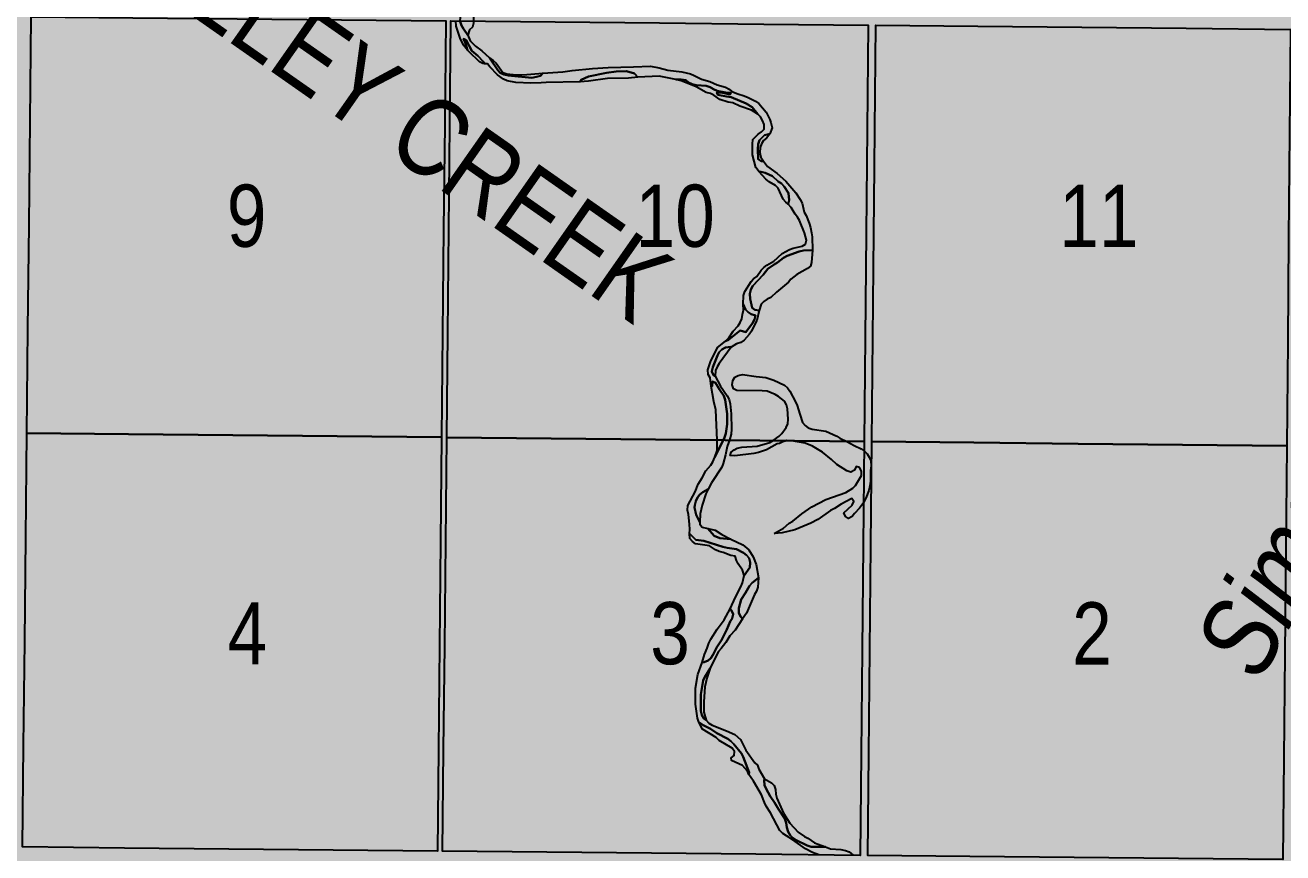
# Model space of a CAD drawing. Extents: x 403018 to 417191, y 6033193 to 6042673.
# Drawn here: x 413162 to 413323.8, y 6037274 to 6037380.5 of the extents above; entities that cross this region are included whole.
import ezdxf
from ezdxf.enums import TextEntityAlignment as Align

# ---------------------------------------------------------------- set-up
doc = ezdxf.new("R2010")
doc.units = 0
doc.header["$LTSCALE"] = 5
doc.linetypes.add('DASHED2', pattern=[9.525, 6.35, -3.175])
for name, color, linetype in [('L-TITLEDB-T', 4, 'Continuous'), ('Quarters', 8, 'Continuous'), ('RoadSeg', 57, 'DASHED2'), ('T-WATER', 160, 'Continuous'), ('T-WATER-T', 170, 'Continuous')]:
    doc.layers.add(name, color=color, linetype=linetype)
doc.layers.add('ROUTE-MAP-BACKGROUND-H', color=7, linetype='Continuous', true_color=0xf0ebff)
doc.styles.add('120', font='ARIALN.TTF', dxfattribs={"height": 13})
doc.styles.add('80L', font='ARIALN.TTF', dxfattribs={"height": 10})
doc.styles.add('TXT', font='ARIALN.TTF', dxfattribs={"height": 0.2})

msp = doc.modelspace()

# ---------------------------------------------------------------- hatches: boundary and pattern name
at = {"layer": 'ROUTE-MAP-BACKGROUND-H'}
h = msp.add_hatch(color=256, dxfattribs=at)
h.dxf.hatch_style = 1
h.paths.add_polyline_path([(412923.423, 6037807.465), (416092.9, 6037807.465), (416092.9, 6035965.758), (412923.423, 6035965.758)])

# ---------------------------------------------------------------- linework, layer by layer
at = {"layer": 'Quarters'}
for points in [[(413175.323, 6037327.891), (413162.24, 6037328.023), (413162.379, 6037341.414), (413162.519, 6037354.806), (413162.658, 6037368.198), (413162.797, 6037381.59), (413175.875, 6037381.458), (413189.288, 6037381.324), (413202.701, 6037381.189), (413216.114, 6037381.054), (413215.98, 6037367.663), (413215.845, 6037354.271), (413215.71, 6037340.88), (413215.576, 6037327.488), (413202.158, 6037327.623), (413188.741, 6037327.757), (413175.323, 6037327.891)], [(413270.059, 6037340.335), (413269.929, 6037326.944), (413256.508, 6037327.078), (413243.087, 6037327.213), (413229.666, 6037327.347), (413216.245, 6037327.482), (413216.38, 6037340.873), (413216.515, 6037354.265), (413216.649, 6037367.656), (413216.784, 6037381.048), (413230.2, 6037380.913), (413243.616, 6037380.778), (413257.031, 6037380.643), (413270.447, 6037380.509), (413270.318, 6037367.117), (413270.188, 6037353.726), (413270.059, 6037340.335)], [(413324.407, 6037339.788), (413324.282, 6037326.396), (413310.861, 6037326.532), (413297.441, 6037326.668), (413284.02, 6037326.803), (413270.933, 6037326.934), (413271.063, 6037340.325), (413271.192, 6037353.716), (413271.275, 6037362.246), (413271.322, 6037367.107), (413271.451, 6037380.499), (413284.532, 6037380.367), (413297.948, 6037380.232), (413311.364, 6037380.097), (413324.78, 6037379.961), (413324.655, 6037366.57), (413324.531, 6037353.179), (413324.407, 6037339.788)], [(413174.774, 6037274.659), (413161.687, 6037274.79), (413161.823, 6037287.847), (413161.962, 6037301.239), (413162.101, 6037314.631), (413162.24, 6037328.023), (413175.323, 6037327.891), (413188.741, 6037327.757), (413202.158, 6037327.623), (413215.576, 6037327.488), (413215.441, 6037314.097), (413215.307, 6037300.705), (413215.172, 6037287.314), (413215.041, 6037274.257), (413201.618, 6037274.391), (413188.197, 6037274.525), (413174.774, 6037274.659)], [(413269.541, 6037286.77), (413269.414, 6037273.714), (413255.988, 6037273.848), (413242.562, 6037273.982), (413229.136, 6037274.116), (413215.71, 6037274.25), (413215.841, 6037287.307), (413215.976, 6037300.699), (413216.111, 6037314.09), (413216.245, 6037327.482), (413229.666, 6037327.347), (413243.087, 6037327.213), (413256.508, 6037327.078), (413269.929, 6037326.944), (413269.8, 6037313.553), (413269.67, 6037300.161), (413269.541, 6037286.77)], [(413323.909, 6037286.222), (413323.788, 6037273.166), (413310.362, 6037273.303), (413296.936, 6037273.439), (413283.51, 6037273.573), (413270.419, 6037273.704), (413270.545, 6037286.76), (413270.674, 6037300.151), (413270.804, 6037313.543), (413270.933, 6037326.934), (413284.02, 6037326.803), (413297.441, 6037326.668), (413310.861, 6037326.532), (413324.282, 6037326.396), (413324.158, 6037313.005), (413324.034, 6037299.614), (413323.909, 6037286.222)]]:
    msp.add_lwpolyline(points, close=True, dxfattribs=at)
at = {"layer": 'T-WATER'}
for points in [[(413221.402, 6037387.023), (413221.367, 6037386.43), (413221.198, 6037385.932), (413220.227, 6037383.545), (413219.792, 6037382.606), (413219.704, 6037382.023), (413219.689, 6037381.018), (413219.695, 6037380.751), (413219.54, 6037380.24), (413219.169, 6037379.916), (413218.965, 6037379.205), (413218.379, 6037380.038), (413218.134, 6037380.468), (413217.955, 6037380.961), (413218.024, 6037381.544), (413218.17, 6037382.062), (413218.73, 6037383.496), (413219.488, 6037384.786), (413220.623, 6037386.366), (413221.402, 6037387.023)], [(413221.136, 6037375.547), (413220.901, 6037375.574), (413220.463, 6037375.803), (413219.139, 6037377.068), (413218.914, 6037377.292), (413218.612, 6037378.281), (413218.379, 6037378.74), (413218.732, 6037378.57), (413219.47, 6037377.181), (413220.229, 6037376.545), (413220.916, 6037375.846), (413221.136, 6037375.547)], [(413228.597, 6037374.333), (413228.295, 6037373.998), (413227.767, 6037373.838), (413227.179, 6037373.741), (413224.136, 6037374.013), (413223.598, 6037374.157), (413223.131, 6037374.35), (413222.81, 6037374.706), (413221.721, 6037376.314), (413222.233, 6037375.951), (413222.592, 6037375.597), (413223.467, 6037374.416), (413223.976, 6037374.239), (413225.174, 6037374.111), (413226.541, 6037374.147), (413228.597, 6037374.333)], [(413240.8, 6037373.814), (413239.629, 6037373.679), (413236.928, 6037373.644), (413234.488, 6037373.28), (413233.359, 6037373.23), (413233.527, 6037373.46), (413234.466, 6037373.886), (413236.785, 6037374.389), (413238.042, 6037374.556), (413239.373, 6037374.587), (413240.378, 6037374.277), (413240.8, 6037373.814)], [(413256.235, 6037369.045), (413255.432, 6037369.557), (413253.923, 6037370.086), (413253.021, 6037370.516), (413252.427, 6037370.594), (413251.389, 6037370.917), (413250.613, 6037371.496), (413250.147, 6037371.718), (413249.622, 6037371.858), (413248.311, 6037372.569), (413246.395, 6037373.331), (413245.713, 6037373.5), (413246.396, 6037373.524), (413246.974, 6037373.419), (413247.345, 6037373.109), (413247.826, 6037372.906), (413248.364, 6037372.77), (413249.621, 6037372.713), (413250.12, 6037372.524), (413250.539, 6037372.273), (413251.026, 6037372.062), (413252.158, 6037371.84), (413252.789, 6037371.814), (413252.651, 6037371.595), (413251.556, 6037371.84), (413250.972, 6037371.856), (413251.114, 6037371.554), (413252.212, 6037371.309), (413252.824, 6037371.233), (413254.739, 6037370.43), (413255.529, 6037369.949), (413256.235, 6037369.045)], [(413257.787, 6037366.537), (413257.371, 6037365.983), (413257.003, 6037365.662), (413256.728, 6037365.254), (413256.548, 6037364.772), (413256.53, 6037364.112), (413256.653, 6037363.535), (413256.971, 6037363.015), (413256.685, 6037362.987), (413256.294, 6037363.281), (413256.237, 6037364.595), (413256.309, 6037365.206), (413256.486, 6037365.697), (413257.131, 6037366.35), (413257.787, 6037366.537)], [(413260.158, 6037357.455), (413259.844, 6037357.728), (413259.529, 6037358.124), (413258.857, 6037359.512), (413258.545, 6037359.876), (413257.694, 6037360.369), (413257.304, 6037360.693), (413256.441, 6037361.629), (413256.681, 6037361.635), (413257.22, 6037361.513), (413258.158, 6037361.082), (413258.887, 6037360.402), (413259.301, 6037360.116), (413259.634, 6037359.763), (413260.185, 6037358.904), (413260.297, 6037357.972), (413260.158, 6037357.455)], [(413263.303, 6037351.557), (413263.168, 6037349.984), (413263.013, 6037349.494), (413262.635, 6037349.184), (413261.264, 6037348.436), (413260.504, 6037347.834), (413260.186, 6037347.446), (413258.67, 6037346.159), (413257.943, 6037345.464), (413257.452, 6037345.247), (413257.029, 6037344.972), (413256.701, 6037344.613), (413256.406, 6037343.818), (413255.887, 6037343.863), (413255.517, 6037344.153), (413255.284, 6037345.313), (413255.248, 6037345.952), (413255.365, 6037346.508), (413255.595, 6037346.95), (413256.953, 6037348.404), (413257.545, 6037349.155), (413258.336, 6037349.736), (413258.792, 6037349.976), (413259.572, 6037350.578), (413260.03, 6037350.822), (413261.551, 6037351.376), (413262.117, 6037351.521), (413263.303, 6037351.557)], [(413254.378, 6037344.618), (413254.685, 6037343.939), (413255.014, 6037343.592), (413255.413, 6037343.305), (413255.947, 6037343.159), (413255.817, 6037342.647), (413255.583, 6037342.183), (413254.706, 6037341.001), (413253.996, 6037341.236), (413252.469, 6037340.036), (413252.095, 6037339.845), (413252.515, 6037340.284), (413253.074, 6037341.135), (413253.722, 6037341.839), (413253.983, 6037342.258), (413254.178, 6037342.731), (413254.304, 6037343.276), (413254.393, 6037343.851), (413254.378, 6037344.618)], [(413252.847, 6037339.069), (413251.28, 6037336.971), (413251.027, 6037336.554), (413250.822, 6037336.059), (413250.776, 6037335.357), (413250.537, 6037335.46), (413250.345, 6037335.931), (413250.46, 6037336.516), (413251.049, 6037337.993), (413251.295, 6037338.44), (413251.63, 6037338.774), (413252.076, 6037339.03), (413252.791, 6037339.135), (413252.847, 6037339.069)], [(413258.339, 6037315.096), (413259.553, 6037315.793), (413260.294, 6037316.462), (413260.744, 6037316.688), (413261.921, 6037317.647), (413263.2, 6037318.528), (413264.982, 6037319.483), (413267.58, 6037320.401), (413268.454, 6037320.946), (413268.833, 6037321.284), (413269.569, 6037322.581), (413269.583, 6037323.131), (413269.343, 6037323.588), (413268.909, 6037323.745), (413268.671, 6037323.281), (413268.232, 6037323.021), (413267.709, 6037323.187), (413266.43, 6037324), (413265.741, 6037324.649), (413264.594, 6037325.573), (413263.296, 6037326.328), (413262.326, 6037326.721), (413260.616, 6037327.034), (413260.545, 6037327.038), (413259.981, 6037327.069), (413259.907, 6037327.044), (413259.477, 6037326.898), (413259.025, 6037326.686), (413258.734, 6037326.636), (413257.39, 6037325.879), (413256.321, 6037325.533), (413255.76, 6037325.41), (413253.276, 6037325.125), (413252.679, 6037325.139), (413252.812, 6037325.555), (413253.194, 6037325.855), (413253.618, 6037326.1), (413254.179, 6037326.225), (413256.19, 6037326.341), (413257.783, 6037326.831), (413258.248, 6037327.061), (413259.008, 6037327.631), (413259.351, 6037327.958), (413259.899, 6037328.74), (413260.107, 6037329.204), (413260.158, 6037329.837), (413260.089, 6037331.147), (413259.922, 6037331.662), (413259.672, 6037332.118), (413258.895, 6037332.757), (413258.468, 6037333.012), (413257.46, 6037333.411), (413256.822, 6037333.486), (413253.553, 6037333.494), (413253.122, 6037333.709), (413252.954, 6037334.228), (413253.05, 6037334.776), (413253.284, 6037335.203), (413253.712, 6037335.454), (413254.275, 6037335.571), (413256.054, 6037335.305), (413257.269, 6037335.19), (413258.316, 6037334.851), (413259.703, 6037334.21), (413260.064, 6037333.867), (413260.357, 6037333.429), (413261.107, 6037332.067), (413261.316, 6037331.565), (413261.64, 6037330.456), (413262.021, 6037329.406), (413262.333, 6037329.024), (413262.726, 6037328.701), (413263.242, 6037328.554), (413265.017, 6037328.293), (413266.402, 6037327.652), (413266.821, 6037327.381), (413267.711, 6037326.966), (413268.664, 6037326.438), (413269.565, 6037326.014), (413269.918, 6037325.768), (413270.304, 6037325.369), (413270.565, 6037324.93), (413270.78, 6037324.452), (413270.827, 6037323.817), (413270.747, 6037323.197), (413270.728, 6037321.865), (413270.669, 6037321.234), (413270.528, 6037320.658), (413270.164, 6037319.651), (413269.853, 6037319.044), (413269.336, 6037318.386), (413268.67, 6037317.7), (413268.372, 6037317.291), (413267.919, 6037317.041), (413267.522, 6037317.308), (413267.302, 6037317.752), (413268.38, 6037318.748), (413268.616, 6037319.212), (413268.355, 6037319.613), (413266.969, 6037318.869), (413266.105, 6037318.311), (413265.615, 6037318.082), (413263.972, 6037316.905), (413263.057, 6037316.433), (413261.022, 6037315.605), (413259.373, 6037315.186), (413258.339, 6037315.096)], [(413250.721, 6037324.932), (413251.006, 6037325.808), (413251.013, 6037327.133), (413250.861, 6037331.013), (413250.58, 6037332.109), (413250.239, 6037334.074), (413250.378, 6037334.065), (413250.414, 6037334.661), (413250.819, 6037334.504), (413251.312, 6037333.619), (413251.885, 6037332.822), (413252.053, 6037332.301), (413252.306, 6037330.486), (413252.315, 6037329.187), (413252.15, 6037327.995), (413251.982, 6037327.46), (413250.721, 6037324.932)], [(413249.885, 6037320.814), (413249.586, 6037320.232), (413249.105, 6037318.74), (413248.853, 6037317.636), (413248.807, 6037316.584), (413248.308, 6037317.503), (413248.095, 6037318.444), (413248.147, 6037318.756), (413248.287, 6037319.273), (413248.497, 6037319.727), (413248.797, 6037320.118), (413249.173, 6037320.432), (413249.885, 6037320.814)], [(413252.786, 6037314.387), (413251.356, 6037314.501), (413250.644, 6037314.807), (413249.819, 6037315.746), (413250.778, 6037315.539), (413251.628, 6037314.981), (413252.786, 6037314.387)], [(413254.496, 6037309.691), (413254.282, 6037310.38), (413253.728, 6037311.199), (413253.492, 6037311.653), (413253.334, 6037312.185), (413252.774, 6037312.282), (413251.801, 6037312.664), (413251.266, 6037312.796), (413250.81, 6037313.026), (413250.044, 6037313.522), (413248.218, 6037313.778), (413247.844, 6037314.096), (413247.528, 6037314.457), (413247.458, 6037315.128), (413248.285, 6037314.284), (413249.309, 6037314.187), (413251.733, 6037313.409), (413252.31, 6037313.277), (413253.522, 6037313.114), (413254.409, 6037312.648), (413254.807, 6037312.336), (413255.14, 6037311.945), (413255.269, 6037311.393), (413255.235, 6037310.738), (413254.496, 6037309.691)], [(413256.344, 6037309.426), (413256.24, 6037308.205), (413256.074, 6037307.681), (413255.823, 6037307.255), (413254.791, 6037304.846), (413254.29, 6037304.129), (413254.066, 6037304.409), (413253.829, 6037304.886), (413253.833, 6037305.498), (413254.107, 6037306.624), (413254.677, 6037307.49), (413255.184, 6037308.397), (413255.529, 6037308.776), (413256.344, 6037309.426)], [(413252.694, 6037305.408), (413252.884, 6037305.22), (413253.085, 6037304.74), (413252.939, 6037304.194), (413252.682, 6037303.786), (413252.276, 6037302.754), (413251.573, 6037301.383), (413251.002, 6037300.478), (413250.518, 6037299.53), (413250.229, 6037299.095), (413249.846, 6037298.772), (413249.345, 6037298.551), (413249.093, 6037298.52), (413249.392, 6037299.546), (413249.745, 6037300.36), (413249.967, 6037301.019), (413250.2, 6037301.503), (413251.026, 6037302.788), (413251.931, 6037304.021), (413252.694, 6037305.408)], [(413250.122, 6037297.772), (413249.691, 6037296.501), (413249.442, 6037295.397), (413249.32, 6037293.462), (413249.305, 6037292.139), (413249.614, 6037291.104), (413249.313, 6037291.3), (413249.056, 6037291.743), (413248.905, 6037292.302), (413248.912, 6037294.389), (413249.228, 6037296.202), (413249.443, 6037296.679), (413250.122, 6037297.772)], [(413255.099, 6037284.129), (413254.919, 6037284.564), (413254.28, 6037285.274), (413252.871, 6037285.911), (413252.812, 6037286.25), (413253.193, 6037286.545), (413253.244, 6037287.071), (413252.949, 6037287.5), (413251.293, 6037288.507), (413250.916, 6037288.886), (413249.143, 6037289.935), (413248.661, 6037290.847), (413249.221, 6037290.45), (413250.17, 6037289.99), (413251.001, 6037289.443), (413252.378, 6037288.712), (413252.793, 6037288.401), (413253.152, 6037288.031), (413254.134, 6037286.83), (413254.367, 6037286.374), (413255.154, 6037284.377), (413255.099, 6037284.129)], [(413264.954, 6037274.792), (413264.58, 6037274.798), (413263.121, 6037274.822), (413262.593, 6037274.977), (413261.166, 6037275.669), (413260.773, 6037275.952), (413260.424, 6037276.291), (413260.158, 6037276.734), (413260.002, 6037277.277), (413259.921, 6037277.91), (413259.73, 6037278.408), (413258.899, 6037279.637), (413258.405, 6037280.525), (413257.842, 6037281.332), (413257.34, 6037282.258), (413257.125, 6037282.755), (413257.075, 6037283.365), (413257.106, 6037283.541), (413258.006, 6037283.058), (413258.346, 6037282.717), (413258.51, 6037282.2), (413258.555, 6037281.572), (413258.7, 6037281.051), (413259.548, 6037279.124), (413260.359, 6037277.837), (413261.455, 6037276.714), (413262.244, 6037276.134), (413262.701, 6037275.922), (413263.548, 6037275.334), (413264.954, 6037274.792)]]:
    msp.add_lwpolyline(points, close=True, dxfattribs=at)
for points in [[(413264.112, 6037273.767), (413263.307, 6037274.072), (413262.37, 6037274.538), (413260.766, 6037275.697), (413259.462, 6037276.532), (413259.092, 6037276.904), (413257.893, 6037279.18), (413257.321, 6037280.054), (413257.1, 6037280.502), (413256.732, 6037281.52), (413255.69, 6037283.271), (413255.099, 6037284.129), (413255.154, 6037284.377), (413254.367, 6037286.374), (413254.134, 6037286.83), (413253.152, 6037288.031), (413252.793, 6037288.401), (413252.378, 6037288.712), (413251.001, 6037289.443), (413250.17, 6037289.99), (413249.221, 6037290.45), (413248.661, 6037290.847), (413248.503, 6037291.371), (413248.233, 6037293.183), (413248.239, 6037295.208), (413248.549, 6037296.992), (413249.093, 6037298.52), (413249.345, 6037298.551), (413249.846, 6037298.772), (413250.229, 6037299.095), (413250.518, 6037299.53), (413251.002, 6037300.478), (413251.573, 6037301.383), (413252.276, 6037302.754), (413252.682, 6037303.786), (413252.939, 6037304.194), (413253.085, 6037304.74), (413252.884, 6037305.22), (413252.694, 6037305.408), (413253.382, 6037306.905), (413254.079, 6037308.24), (413254.284, 6037308.772), (413254.496, 6037309.691), (413255.235, 6037310.738), (413255.269, 6037311.393), (413255.14, 6037311.945), (413254.807, 6037312.336), (413254.409, 6037312.648), (413253.522, 6037313.114), (413252.31, 6037313.277), (413251.733, 6037313.409), (413249.309, 6037314.187), (413248.285, 6037314.284), (413247.458, 6037315.128), (413247.505, 6037315.643), (413247.483, 6037316.306), (413247.337, 6037317.556), (413247.206, 6037318.104), (413247.27, 6037318.7), (413248.174, 6037320.455), (413248.564, 6037321.439), (413249.095, 6037322.273), (413249.575, 6037323.163), (413250.213, 6037323.92), (413250.456, 6037324.328), (413250.721, 6037324.932), (413251.982, 6037327.46), (413252.15, 6037327.995), (413252.315, 6037329.187), (413252.306, 6037330.486), (413252.053, 6037332.301), (413251.885, 6037332.822), (413251.312, 6037333.619), (413250.819, 6037334.504), (413250.414, 6037334.661), (413250.378, 6037334.065), (413250.239, 6037334.074), (413250.126, 6037335.149), (413249.876, 6037335.574), (413249.815, 6037336.164), (413250.16, 6037337.189), (413251.051, 6037339.036), (413252.095, 6037339.845), (413252.469, 6037340.036), (413253.996, 6037341.236), (413254.706, 6037341.001), (413255.583, 6037342.183), (413255.817, 6037342.647), (413255.947, 6037343.159), (413255.413, 6037343.305), (413255.014, 6037343.592), (413254.685, 6037343.939), (413254.378, 6037344.618), (413254.416, 6037345.721), (413254.586, 6037346.235), (413255.382, 6037347.536), (413255.719, 6037347.88), (413256.115, 6037348.181), (413256.679, 6037349.001), (413257.043, 6037349.333), (413257.427, 6037349.627), (413258.335, 6037350.147), (413259.406, 6037351.113), (413260.31, 6037351.64), (413260.82, 6037351.806), (413261.965, 6037352.052), (413262.366, 6037352.324), (413262.515, 6037352.842), (413262.269, 6037353.805), (413261.6, 6037355.361), (413261.355, 6037355.795), (413261.061, 6037356.175), (413260.548, 6037357.059), (413260.158, 6037357.455), (413260.297, 6037357.972), (413260.185, 6037358.904), (413259.634, 6037359.763), (413259.301, 6037360.116), (413258.887, 6037360.402), (413258.158, 6037361.082), (413257.22, 6037361.513), (413256.681, 6037361.635), (413256.441, 6037361.629), (413255.993, 6037362.172), (413255.58, 6037363.811), (413255.555, 6037365.19), (413255.612, 6037365.785), (413255.94, 6037366.154), (413256.303, 6037366.483), (413256.732, 6037366.76), (413257.063, 6037367.111), (413257.054, 6037367.576), (413257.051, 6037367.71), (413256.852, 6037368.221), (413256.591, 6037368.69), (413256.235, 6037369.045), (413255.529, 6037369.949), (413254.739, 6037370.43), (413252.824, 6037371.233), (413252.212, 6037371.309), (413251.114, 6037371.554), (413250.972, 6037371.856), (413251.556, 6037371.84), (413252.651, 6037371.595), (413252.789, 6037371.814), (413252.158, 6037371.84), (413251.026, 6037372.062), (413250.539, 6037372.273), (413250.12, 6037372.524), (413249.621, 6037372.713), (413248.364, 6037372.77), (413247.826, 6037372.906), (413247.345, 6037373.109), (413246.974, 6037373.419), (413246.396, 6037373.524), (413245.713, 6037373.5), (413243.548, 6037373.934), (413240.8, 6037373.814), (413240.378, 6037374.277), (413239.373, 6037374.587), (413238.042, 6037374.556), (413236.785, 6037374.389), (413234.466, 6037373.886), (413233.527, 6037373.46), (413233.359, 6037373.23), (413229.015, 6037373.138), (413228.389, 6037373.068), (413227.05, 6037373.043), (413225.143, 6037373.126), (413224.004, 6037373.318), (413223.531, 6037373.538), (413222.773, 6037374.128), (413221.765, 6037375.131), (413221.469, 6037375.507), (413221.136, 6037375.547), (413220.916, 6037375.846), (413220.229, 6037376.545), (413219.47, 6037377.181), (413218.732, 6037378.57), (413218.379, 6037378.74), (413218.612, 6037378.281), (413218.914, 6037377.292), (413218.417, 6037377.911), (413217.962, 6037378.816), (413217.451, 6037380.365), (413217.418, 6037381.041)], [(413217.955, 6037380.961), (413218.134, 6037380.468), (413218.379, 6037380.038), (413218.965, 6037379.205), (413219.276, 6037378.481), (413219.594, 6037378.121), (413219.953, 6037377.789), (413220.748, 6037377.194), (413221.721, 6037376.314), (413222.81, 6037374.706), (413223.131, 6037374.35), (413223.598, 6037374.157), (413224.136, 6037374.013), (413227.179, 6037373.741), (413227.767, 6037373.838), (413228.295, 6037373.998), (413228.597, 6037374.333), (413231.172, 6037374.487), (413232.395, 6037374.679), (413234.978, 6037374.924), (413236.993, 6037375.053), (413240.247, 6037375.131), (413242.431, 6037375.216), (413243.559, 6037374.991), (413244.682, 6037374.717), (413246.465, 6037374.48), (413247.587, 6037374.224), (413248.072, 6037374.039), (413248.993, 6037373.551), (413250.075, 6037373.258), (413251.03, 6037372.825), (413252.1, 6037372.525), (413252.571, 6037372.287), (413252.931, 6037371.977), (413253.675, 6037371.654), (413254.502, 6037371.406), (413254.991, 6037371.197), (413255.952, 6037370.721), (413256.374, 6037370.422), (413257.329, 6037369.305), (413257.791, 6037368.382), (413257.931, 6037367.97), (413258.091, 6037367.278), (413257.787, 6037366.537), (413257.131, 6037366.35), (413256.486, 6037365.697), (413256.309, 6037365.206), (413256.237, 6037364.595), (413256.294, 6037363.281), (413256.685, 6037362.987), (413256.971, 6037363.015), (413257.501, 6037362.312), (413258.755, 6037361.419), (413259.844, 6037360.448), (413261.128, 6037358.948), (413261.707, 6037358.071), (413261.958, 6037357.584), (413262.222, 6037356.451), (413262.485, 6037356), (413262.865, 6037355.028), (413263.045, 6037354.483), (413263.173, 6037353.796), (413263.241, 6037353.277), (413263.303, 6037351.557), (413262.117, 6037351.521), (413261.551, 6037351.376), (413260.03, 6037350.822), (413259.572, 6037350.578), (413258.792, 6037349.976), (413258.336, 6037349.736), (413257.545, 6037349.155), (413256.953, 6037348.404), (413255.595, 6037346.95), (413255.365, 6037346.508), (413255.248, 6037345.952), (413255.284, 6037345.313), (413255.517, 6037344.153), (413255.887, 6037343.863), (413256.406, 6037343.818), (413256.122, 6037342.517), (413255.643, 6037341.628), (413255.448, 6037341.139), (413255.159, 6037340.718), (413254.484, 6037339.994), (413254.062, 6037339.699), (413253.531, 6037339.527), (413252.847, 6037339.069), (413252.791, 6037339.135), (413252.076, 6037339.03), (413251.63, 6037338.774), (413251.295, 6037338.44), (413251.049, 6037337.993), (413250.46, 6037336.516), (413250.345, 6037335.931), (413250.537, 6037335.46), (413250.776, 6037335.357), (413251.446, 6037334.064), (413252.307, 6037332.807), (413252.56, 6037332.347), (413252.716, 6037331.798), (413252.816, 6037330.519), (413252.872, 6037328.515), (413252.841, 6037327.882), (413252.612, 6037327.117), (413252.33, 6037326.325), (413252.117, 6037325.214), (413251.816, 6037324.136), (413251.626, 6037323.665), (413250.3, 6037321.613), (413249.885, 6037320.814), (413249.173, 6037320.432), (413248.797, 6037320.118), (413248.497, 6037319.727), (413248.287, 6037319.273), (413248.147, 6037318.756), (413248.095, 6037318.444), (413248.308, 6037317.503), (413248.807, 6037316.584), (413248.809, 6037316.335), (413249.109, 6037315.937), (413249.819, 6037315.746), (413250.644, 6037314.807), (413251.356, 6037314.501), (413252.786, 6037314.387), (413254.345, 6037313.671), (413255.105, 6037312.999), (413255.64, 6037312.134), (413256.044, 6037311.129), (413256.344, 6037309.426), (413255.529, 6037308.776), (413255.184, 6037308.397), (413254.677, 6037307.49), (413254.107, 6037306.624), (413253.833, 6037305.498), (413253.829, 6037304.886), (413254.066, 6037304.409), (413254.29, 6037304.129), (413253.348, 6037302.662), (413252.674, 6037301.952), (413252.124, 6037301.106), (413251.546, 6037300.342), (413251.213, 6037299.93), (413250.95, 6037299.47), (413250.122, 6037297.772), (413249.443, 6037296.679), (413249.228, 6037296.202), (413248.912, 6037294.389), (413248.905, 6037292.302), (413249.056, 6037291.743), (413249.313, 6037291.3), (413249.614, 6037291.104), (413249.949, 6037290.723), (413250.379, 6037290.472), (413252.208, 6037289.732), (413253.291, 6037289.261), (413254.032, 6037288.612), (413254.725, 6037287.256), (413255.864, 6037285.63), (413256.213, 6037285.307), (413256.394, 6037284.81), (413257.106, 6037283.541), (413257.075, 6037283.365), (413257.125, 6037282.755), (413257.34, 6037282.258), (413257.842, 6037281.332), (413258.405, 6037280.525), (413258.899, 6037279.637), (413259.73, 6037278.408), (413259.921, 6037277.91), (413260.002, 6037277.277), (413260.158, 6037276.734), (413260.424, 6037276.291), (413260.773, 6037275.952), (413261.166, 6037275.669), (413262.593, 6037274.977), (413263.121, 6037274.822), (413264.58, 6037274.798), (413264.954, 6037274.792), (413265.611, 6037274.539), (413266.937, 6037274.452), (413267.513, 6037274.336), (413268.023, 6037274.157), (413268.537, 6037273.723)]]:
    msp.add_lwpolyline(points, dxfattribs=at)

# ---------------------------------------------------------------- texts
at = {"layer": 'L-TITLEDB-T', "insert": (413311.809, 6037300.283), "char_height": 10, "attachment_point": 1, "rotation": 61.30845, "style": '80L', "bg_fill": 1, "box_fill_scale": 1.15, "bg_fill_color": 256, "bg_fill_true_color": 15789055, "bg_fill_transparency": 0}
msp.add_mtext_dynamic_manual_height_columns('\\pi0.45587;{\\fArial Narrow|b0|i1|c0|p34;Simonette Rd.}', width=71.55293, gutter_width=50, heights=[0], dxfattribs=at)
at = {"layer": 'RoadSeg', "style": '120'}
msp.add_text('64-25-5', height=39.983, rotation=359.95761, dxfattribs=at).set_placement((413210.017, 6037363.111))
for s, height, p in [('9', 8.004, (413187.955, 6037351.992)), ('10', 8.0041, (413240.519, 6037351.983)), ('11', 8.0041, (413295.023, 6037351.964)), ('4', 8.004, (413188.05, 6037298.272)), ('3', 8.004, (413242.415, 6037298.291)), ('2', 8.004, (413296.679, 6037298.256))]:
    msp.add_text(s, height=height, dxfattribs=at).set_placement(p)
at = {"layer": 'T-WATER-T', "style": 'TXT'}
msp.add_text('DEEP VALLEY CREEK', height=10.00515, rotation=324.98985, dxfattribs=at).set_placement((413191.081, 6037376.349), align=Align.CENTER)

doc.saveas('drawing.dxf')
